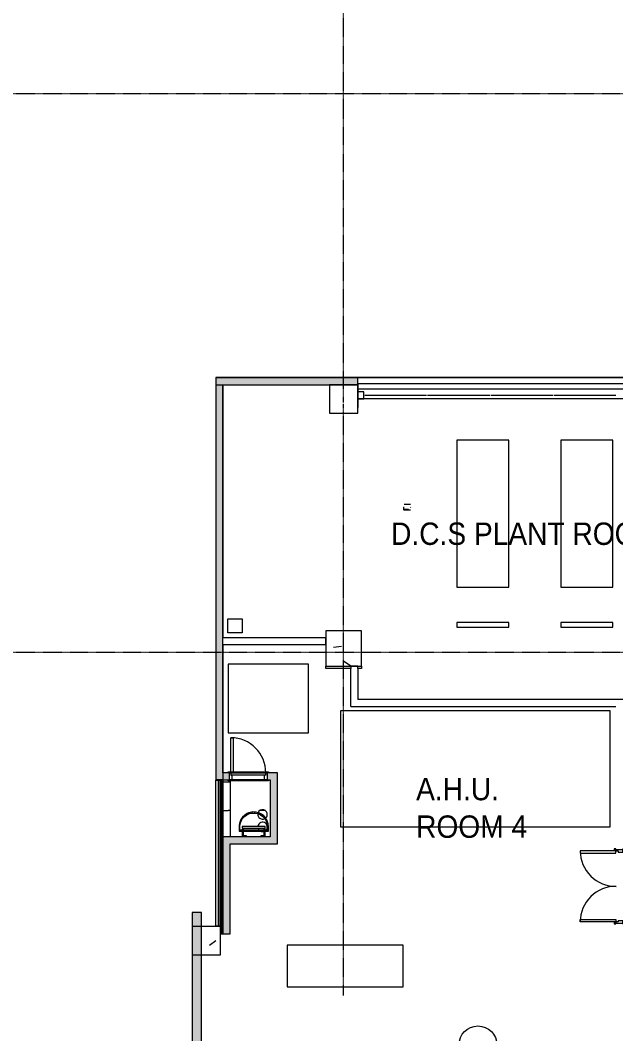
# Model space of a CAD drawing. Header units: millimetres. Extents: x 15878 to 679837, y -72324 to 391440.
# Drawn here: x 268961 to 281545, y 31844 to 53257 of the extents above; entities that cross this region are included whole.
import ezdxf

# ---------------------------------------------------------------- set-up
doc = ezdxf.new("R2010")
doc.units = ezdxf.units.MM
doc.linetypes.add('Grid Line__1_200_', pattern=[10.5, 6, -1.5, 1.5, -1.5])
for name, color, linetype, lineweight in [('A-DETL-THIN', 151, 'Continuous', 5), ('A-DOOR', 31, 'Continuous', 5), ('A-DOOR-FRAM', 31, 'Continuous', 5), ('A-FLOR', 192, 'Continuous', 5), ('A-GLAZ', 151, 'Continuous', 5), ('A-GLAZ-CWMG', 51, 'Continuous', 5), ('A-WALL', 113, 'Continuous', 5), ('A-WALL-PATT', 111, 'Continuous', 18), ('G-ANNO-TEXT', 231, 'Continuous', 5), ('P-SANR-FIXT', 6, 'Continuous', 5), ('Q-CASE', 31, 'Continuous', 5), ('S-COLS', 52, 'Continuous', 5), ('S-GRID', 1, 'Continuous', 5)]:
    doc.layers.add(name, color=color, linetype=linetype, lineweight=lineweight)
doc.styles.add('Swis721 BT', font='swiss.ttf', dxfattribs={"width": 0.9, "height": 473.035439})
pattern_1 = [(50, (235455.2, 0), (3643.68, -318.78), [381, -4191]), (355, (235455.2, 0), (-704.86, 3821.14), [304.8, -3352.8]), (100.451, (235759, -26.6), (2938.85, 3502.33), [323.8, -3561.8]), (46.184, (235455.2, 1016), (5421.58, -840.86), [571.5, -6286.5]), (96.636, (235907, 946), (4748.05, 4948.55), [485.7, -5342.7]), (351.184, (235455, 1016), (4748.1, 4948.5), [457.2, -5029.2]), (21, (235963.2, 762), (3032.29, -2045.3), [381, -4191]), (326, (235963.2, 762), (1236.04, 3683.76), [304.8, -3352.8]), (71.451, (236216, 591.6), (4268.34, 1638.42), [323.8, -3561.8]), (37.5, (235455.2, 0), (61.772, 1691.1), [167.64, -3144.52, 167.64, -3235.96, -3365.5]), (37.5, (235455.2, 0), (61.772, 1691.1), [-6715.76, 167.64, -3197.86]), (7.5, (235455.2, 0), (1336.393, 2003.61), [167.64, -1772.92, 167.64, -3068.32, -1282.7]), (7.5, (235455.2, 0), (1336.393, 2003.61), [-5176.52, 167.64, -1115.06]), (327.5, (234322.4, 0), (2711.818, -114.58), [167.64, -1102.36, 167.64, -3794.76, -5257.8]), (327.5, (234322.4, 0), (2711.818, -114.58), [-5232.4, 167.64, -5090.16]), (317.5, (233814.4, 0), (2962.59, 508.53), [167.64, -1483.36, 167.64, -2463.8, -3733.8]), (317.5, (233814.4, 0), (2962.59, 508.53), [-4282.44, 167.64, -3566.16])]

# ---------------------------------------------------------------- blocks, each defined once
blk = doc.blocks.new('FP_680-G_F')
at = {"layer": 'P-SANR-FIXT', "color": 253}
blk.add_line((-65, 6), (-13, 6), dxfattribs=at)
blk = doc.blocks.new('FP_681-G_F')
at = {"layer": 'P-SANR-FIXT', "color": 253}
blk.add_line((65, 120), (-65, 120), dxfattribs=at)
blk = doc.blocks.new('FP_682-G_F')
at = {"layer": 'P-SANR-FIXT', "color": 253}
for p, q in [((65, 115), (-65, 115)), ((-65, 5), (65, 5))]:
    blk.add_line(p, q, dxfattribs=at)
blk = doc.blocks.new('FP_683-G_F')
at = {"layer": 'P-SANR-FIXT', "color": 253}
for p, q in [((-7, 2), (-7, 0)), ((7, 0), (7, 2))]:
    blk.add_line(p, q, dxfattribs=at)
blk = doc.blocks.new('FP_684-G_F')
at = {"layer": 'P-SANR-FIXT', "color": 253}
for p, q in [((-5, 11), (-5, 10)), ((-5, 6), (-5, 5)), ((5, 10), (5, 11)), ((5, 5), (5, 6))]:
    blk.add_line(p, q, dxfattribs=at)
blk = doc.blocks.new('FP_685-G_F')
at = {"layer": 'P-SANR-FIXT', "color": 253}
for p, q in [((-66, 6), (-5, 6)), ((5, 6), (23, 6))]:
    blk.add_line(p, q, dxfattribs=at)
blk = doc.blocks.new('FP_686-G_F')
at = {"layer": 'P-SANR-FIXT', "color": 253}
for p, q in [((-5, 10), (-66, 10)), ((23, 10), (5, 10))]:
    blk.add_line(p, q, dxfattribs=at)
blk = doc.blocks.new('FP_687-G_F')
at = {"layer": 'P-SANR-FIXT', "color": 253, "flags": 128}
blk.add_lwpolyline([(-78, 14), (-73, 8), (-66, 6)], dxfattribs=at)
blk = doc.blocks.new('FP_688-G_F')
at = {"layer": 'P-SANR-FIXT', "color": 253, "flags": 128}
blk.add_lwpolyline([(-74, 14), (-71, 11), (-66, 10)], dxfattribs=at)
blk = doc.blocks.new('FP_689-G_F')
at = {"layer": 'P-SANR-FIXT', "color": 253}
for p, q in [((-78, 54), (-78, 14)), ((-74, 14), (-74, 54))]:
    blk.add_line(p, q, dxfattribs=at)
blk = doc.blocks.new('FP_690-G_F')
at = {"layer": 'P-SANR-FIXT', "color": 253, "flags": 128}
blk.add_lwpolyline([(-74, 54), (-71, 57), (-66, 58)], dxfattribs=at)
blk = doc.blocks.new('FP_691-G_F')
at = {"layer": 'P-SANR-FIXT', "color": 253, "flags": 128}
blk.add_lwpolyline([(-78, 54), (-73, 61), (-66, 62)], dxfattribs=at)
blk = doc.blocks.new('FP_692-G_F')
at = {"layer": 'P-SANR-FIXT', "color": 253}
blk.add_line((70, 54), (66, 57), dxfattribs=at)
blk = doc.blocks.new('FP_693-G_F')
at = {"layer": 'P-SANR-FIXT', "color": 253}
blk.add_line((74, 54), (69, 61), dxfattribs=at)
blk = doc.blocks.new('DLN_Toilet Paper Roll - DLN_Toilet Paper Roll-V679-G_F')
at = {"layer": 'P-SANR-FIXT', "color": 253}
for name in ['FP_691-G_F', 'FP_689-G_F', 'FP_687-G_F', 'FP_690-G_F', 'FP_688-G_F', 'FP_686-G_F', 'FP_685-G_F', 'FP_681-G_F', 'FP_682-G_F', 'FP_680-G_F', 'FP_683-G_F', 'FP_684-G_F', 'FP_692-G_F', 'FP_693-G_F']:
    blk.add_blockref(name, (114193, 0), dxfattribs=at)
blk = doc.blocks.new('DLN-Double Door__X07_ - _M27y_1500 x 2000 _WH_-16661459-2_F')
at = {"layer": 'A-DOOR', "color": 253}
for p, q in [((-700, -75), (-750, -75)), ((-750, -75), (-750, -825)), ((-700, -825), (-700, -75)), ((700, -75), (750, -75)), ((700, -825), (700, -75)), ((750, -75), (750, -825)), ((-750, -825), (-700, -825)), ((750, -825), (700, -825))]:
    blk.add_line(p, q, dxfattribs=at)
for centre, start, end in [((-750, -75), 270, 0.5), ((750, -75), 179.5, 270)]:
    blk.add_arc(centre, 750, start, end, dxfattribs=at)
at = {"layer": 'A-DOOR-FRAM', "color": 253}
for p, q in [((-760, 105), (-790, 105)), ((-790, 105), (-790, 75)), ((-790, 75), (-760, 75)), ((-725, 75), (-775, 75)), ((-775, 75), (-775, -75)), ((-760, 75), (-760, 105)), ((-725, -25), (-725, 75)), ((725, 75), (725, -25)), ((775, 75), (725, 75)), ((790, 105), (760, 105)), ((760, 105), (760, 75)), ((760, 75), (790, 75)), ((775, -75), (775, 75)), ((790, 75), (790, 105)), ((-760, -75), (-790, -75)), ((-790, -75), (-790, -105)), ((-790, -105), (-760, -105)), ((-775, -75), (-750, -75)), ((-760, -105), (-760, -75)), ((-750, -75), (-750, -25)), ((-750, -25), (-725, -25)), ((725, -25), (750, -25)), ((750, -25), (750, -75)), ((750, -75), (775, -75)), ((790, -75), (760, -75)), ((760, -75), (760, -105)), ((760, -105), (790, -105)), ((790, -105), (790, -75))]:
    blk.add_line(p, q, dxfattribs=at)
blk = doc.blocks.new('DLN_Louvre - 1337_5x2550 _WH_ ML09-18915334-2_F')
at = {"layer": 'A-GLAZ'}
blk.add_line((-650, 0), (650, 0), dxfattribs=at)
blk = doc.blocks.new('Rectangular Mullion - EW3b-16434438-2_F')
at = {"layer": 'A-GLAZ-CWMG'}
for p, q in [((37639, 37199), (37689, 37199)), ((37639, 34115), (37639, 37199)), ((37689, 37199), (37759, 37199)), ((37689, 37199), (37689, 34115)), ((37759, 37199), (37759, 34115)), ((37689, 34115), (37639, 34115)), ((37759, 34115), (37689, 34115))]:
    blk.add_line(p, q, dxfattribs=at)
blk = doc.blocks.new('Rectangular Mullion - EW3b-V885-2_F')
at = {"layer": 'A-GLAZ-CWMG', "lineweight": 15}
for p, q in [((37736, 37199), (37726, 37199)), ((37726, 37199), (37726, 34115)), ((37736, 34115), (37736, 37199)), ((37726, 34115), (37736, 34115))]:
    blk.add_line(p, q, dxfattribs=at)
at = {"layer": 'A-GLAZ-CWMG'}
blk.add_line((37731, 37199), (37731, 34115), dxfattribs=at)
blk = doc.blocks.new('DLN-Access Panel__AP07_ - _AP07a_ 800 x 2000 _WH_-16806438-2_F')
at = {"layer": 'A-DOOR', "color": 253}
for p, q in [((-370, 815), (-320, 815)), ((-370, 75), (-370, 815)), ((-320, 815), (-320, 75)), ((-425, 95), (-385, 95)), ((-425, 75), (-425, 95)), ((-385, 75), (-425, 75)), ((-385, 95), (-385, 75)), ((-385, 95), (385, 95)), ((-364, 75), (-370, 75)), ((-364, 65), (-364, 75)), ((-364, 75), (370, 75)), ((370, 65), (-364, 65)), ((-364, 35), (370, 35)), ((-364, 25), (-364, 35)), ((370, 25), (-364, 25)), ((370, 75), (370, 65)), ((370, 35), (370, 25)), ((385, 95), (425, 95)), ((385, 75), (385, 95)), ((425, 75), (385, 75)), ((425, 95), (425, 75)), ((-425, -75), (-385, -75)), ((-425, -95), (-425, -75)), ((-385, -95), (-425, -95)), ((-385, -75), (-385, -95)), ((385, -95), (-385, -95)), ((385, -75), (425, -75)), ((385, -95), (385, -75)), ((425, -95), (385, -95)), ((425, -75), (425, -95))]:
    blk.add_line(p, q, dxfattribs=at)
blk.add_arc((-370, 75), 740, 0.0077, 90, dxfattribs=at)
at = {"layer": 'A-DOOR-FRAM', "color": 253}
for p, q in [((-400, 75), (-370, 75)), ((-400, -75), (-400, 75)), ((-370, 75), (-370, 25)), ((-364, 75), (-370, 75)), ((-370, 25), (-364, 25)), ((-345, 25), (-345, -75)), ((345, -75), (345, 25)), ((370, 75), (400, 75)), ((370, 35), (370, 65)), ((400, 75), (400, -75)), ((-345, -75), (-400, -75)), ((345, -75), (-345, -75)), ((400, -75), (345, -75))]:
    blk.add_line(p, q, dxfattribs=at)
blk = doc.blocks.new('DLN_Louvre - 1337_5x2550 _WH_ ML09 3-18917324-2_F')
at = {"layer": 'A-GLAZ'}
blk.add_line((-656.25, 0), (656.25, 0), dxfattribs=at)
blk = doc.blocks.new('DLN_Cat Ladder - 750x750x2500 _WDH_-14044057-2_F')
at = {"layer": 'Q-CASE'}
for p, q in [((-189, -699), (-189, -600)), ((-180, -600), (-189, -600)), ((-180, -600), (-180, -699)), ((-105, -600), (-180, -600)), ((-171, -704), (-171, -609)), ((-171, -609), (-105, -609)), ((-105, -609), (-105, -600)), ((195, -600), (195, -609)), ((270, -600), (195, -600)), ((195, -609), (261, -609)), ((261, -609), (261, -709)), ((270, -699), (270, -600)), ((279, -600), (270, -600)), ((279, -600), (279, -699)), ((-265, -707), (-265, -802)), ((-180, -707), (-265, -707)), ((-265, -707), (-265, -802)), ((-180, -707), (-265, -707)), ((-265, -707), (-265, -802)), ((-180, -707), (-265, -707)), ((-265, -707), (-265, -802)), ((-180, -707), (-265, -707)), ((-265, -707), (-265, -802)), ((-180, -707), (-265, -707)), ((-265, -707), (-265, -802)), ((-180, -707), (-265, -707)), ((-265, -707), (-265, -802)), ((-180, -707), (-265, -707)), ((-265, -707), (-265, -802)), ((-180, -707), (-265, -707)), ((-265, -707), (-265, -802)), ((-180, -707), (-265, -707)), ((-265, -707), (-265, -802)), ((-180, -707), (-265, -707)), ((-265, -802), (-260, -855)), ((-265, -802), (-260, -855)), ((-265, -802), (-260, -855)), ((-265, -802), (-260, -855)), ((-265, -802), (-260, -855)), ((-265, -802), (-260, -855)), ((-265, -802), (-260, -855)), ((-265, -802), (-260, -855)), ((-265, -802), (-260, -855)), ((-245, -802), (-245, -727)), ((-245, -727), (-180, -727)), ((-245, -802), (-245, -727)), ((-245, -727), (-180, -727)), ((-245, -802), (-245, -727)), ((-245, -727), (-180, -727)), ((-245, -802), (-245, -727)), ((-245, -727), (-180, -727)), ((-245, -802), (-245, -727)), ((-245, -727), (-180, -727)), ((-245, -802), (-245, -727)), ((-245, -727), (-180, -727)), ((-245, -802), (-245, -727)), ((-245, -727), (-180, -727)), ((-245, -802), (-245, -727)), ((-245, -727), (-180, -727)), ((-245, -802), (-245, -727)), ((-245, -727), (-180, -727)), ((-245, -802), (-245, -727)), ((-245, -727), (-180, -727)), ((-241, -844), (-245, -802)), ((-241, -844), (-245, -802)), ((-241, -844), (-245, -802)), ((-241, -844), (-245, -802)), ((-241, -844), (-245, -802)), ((-241, -844), (-245, -802)), ((-241, -844), (-245, -802)), ((-241, -844), (-245, -802)), ((-241, -844), (-245, -802)), ((287, -767), (-197, -767)), ((-197, -767), (-197, -802)), ((-197, -802), (287, -802)), ((-194, -727), (-194, -767)), ((-189, -699), (-189, -710)), ((-189, -749), (-189, -699)), ((-189, -727), (-189, -767)), ((-189, -749), (-180, -749)), ((-180, -699), (-180, -749)), ((-180, -710), (-180, -708)), ((-180, -707), (-180, -727)), ((270, -708), (-180, -708)), ((-180, -727), (-180, -724)), ((-180, -727), (270, -727)), ((-180, -727), (-180, -749)), ((-180, -749), (-171, -749)), ((-171, -749), (-171, -727)), ((261, -725), (261, -749)), ((261, -749), (270, -749)), ((270, -709), (270, -699)), ((270, -749), (270, -699)), ((270, -708), (270, -727)), ((270, -749), (270, -725)), ((270, -749), (279, -749)), ((279, -699), (279, -749)), ((279, -710), (279, -699)), ((355, -707), (279, -707)), ((279, -710), (279, -707)), ((279, -707), (279, -710)), ((355, -707), (279, -707)), ((279, -710), (279, -707)), ((279, -707), (279, -710)), ((355, -707), (279, -707)), ((279, -710), (279, -707)), ((279, -707), (279, -710)), ((355, -707), (279, -707)), ((279, -710), (279, -707)), ((279, -707), (279, -710)), ((355, -707), (279, -707)), ((279, -710), (279, -707)), ((279, -707), (279, -710)), ((355, -707), (279, -707)), ((279, -710), (279, -707)), ((279, -707), (279, -710)), ((355, -707), (279, -707)), ((279, -710), (279, -707)), ((279, -707), (279, -710)), ((355, -707), (279, -707)), ((279, -710), (279, -707)), ((279, -707), (279, -710)), ((355, -707), (279, -707)), ((279, -710), (279, -707)), ((279, -707), (279, -710)), ((355, -707), (279, -707)), ((279, -727), (279, -707)), ((279, -707), (279, -710)), ((279, -767), (279, -722)), ((279, -727), (279, -722)), ((279, -722), (279, -727)), ((279, -727), (279, -722)), ((279, -722), (279, -727)), ((279, -727), (279, -722)), ((279, -722), (279, -727)), ((279, -727), (279, -722)), ((279, -722), (279, -727)), ((279, -727), (279, -722)), ((279, -722), (279, -727)), ((279, -727), (279, -722)), ((279, -722), (279, -727)), ((279, -727), (279, -722)), ((279, -722), (279, -727)), ((279, -727), (279, -722)), ((279, -722), (279, -727)), ((279, -727), (279, -722)), ((279, -722), (279, -727)), ((279, -722), (279, -727)), ((279, -727), (335, -727)), ((279, -727), (335, -727)), ((279, -727), (335, -727)), ((279, -727), (335, -727)), ((279, -727), (335, -727)), ((279, -727), (335, -727)), ((279, -727), (335, -727)), ((279, -727), (335, -727)), ((279, -727), (335, -727)), ((279, -727), (335, -727)), ((284, -767), (284, -722)), ((287, -802), (287, -767)), ((335, -802), (328, -862)), ((335, -802), (328, -862)), ((335, -802), (328, -862)), ((335, -802), (328, -862)), ((335, -802), (328, -862)), ((335, -802), (328, -862)), ((335, -802), (328, -862)), ((335, -802), (328, -862)), ((335, -802), (328, -862)), ((335, -727), (335, -802)), ((335, -727), (335, -802)), ((335, -727), (335, -802)), ((335, -727), (335, -802)), ((335, -727), (335, -802)), ((335, -727), (335, -802)), ((335, -727), (335, -802)), ((335, -727), (335, -802)), ((335, -727), (335, -802)), ((335, -727), (335, -802)), ((355, -802), (355, -707)), ((355, -802), (355, -707)), ((355, -802), (355, -707)), ((355, -802), (355, -707)), ((355, -802), (355, -707)), ((355, -802), (355, -707)), ((355, -802), (355, -707)), ((355, -802), (355, -707)), ((355, -802), (355, -707)), ((355, -802), (355, -707)), ((-259, -864), (-253, -883)), ((-259, -864), (-253, -883)), ((-259, -864), (-253, -883)), ((-259, -864), (-253, -883)), ((-259, -864), (-253, -883)), ((-259, -864), (-253, -883)), ((-259, -864), (-253, -883)), ((-259, -864), (-253, -883)), ((-259, -864), (-253, -883)), ((-240, -924), (-229, -944)), ((-240, -924), (-229, -944)), ((-240, -924), (-229, -944)), ((-240, -924), (-229, -944)), ((-240, -924), (-229, -944)), ((-240, -924), (-229, -944)), ((-240, -924), (-229, -944)), ((-240, -924), (-229, -944)), ((-240, -924), (-229, -944)), ((-229, -892), (-239, -862)), ((-229, -892), (-239, -862)), ((-229, -892), (-239, -862)), ((-229, -892), (-239, -862)), ((-229, -892), (-239, -862)), ((-229, -892), (-239, -862)), ((-229, -892), (-239, -862)), ((-229, -892), (-239, -862)), ((-229, -892), (-239, -862)), ((-205, -947), (-220, -919)), ((-205, -947), (-220, -919)), ((-205, -947), (-220, -919)), ((-205, -947), (-220, -919)), ((-205, -947), (-220, -919)), ((-205, -947), (-220, -919)), ((-205, -947), (-220, -919)), ((-205, -947), (-220, -919)), ((-205, -947), (-220, -919)), ((-210, -979), (-181, -1013)), ((-210, -979), (-181, -1013)), ((-210, -979), (-181, -1013)), ((-210, -979), (-181, -1013)), ((-210, -979), (-181, -1013)), ((-210, -979), (-181, -1013)), ((-210, -979), (-181, -1013)), ((-210, -979), (-181, -1013)), ((-210, -979), (-181, -1013)), ((-169, -996), (-190, -972)), ((-169, -996), (-190, -972)), ((-169, -996), (-190, -972)), ((-169, -996), (-190, -972)), ((-169, -996), (-190, -972)), ((-169, -996), (-190, -972)), ((-169, -996), (-190, -972)), ((-169, -996), (-190, -972)), ((-169, -996), (-190, -972)), ((-169, -1027), (-136, -1052)), ((-169, -1027), (-136, -1052)), ((-169, -1027), (-136, -1052)), ((-169, -1027), (-136, -1052)), ((-169, -1027), (-136, -1052)), ((-169, -1027), (-136, -1052)), ((-169, -1027), (-136, -1052)), ((-169, -1027), (-136, -1052)), ((-169, -1027), (-136, -1052)), ((-129, -1032), (-150, -1017)), ((-129, -1032), (-150, -1017)), ((-129, -1032), (-150, -1017)), ((-129, -1032), (-150, -1017)), ((-129, -1032), (-150, -1017)), ((-129, -1032), (-150, -1017)), ((-129, -1032), (-150, -1017)), ((-129, -1032), (-150, -1017)), ((-129, -1032), (-150, -1017)), ((-119, -1065), (-98, -1075)), ((-119, -1065), (-98, -1075)), ((-119, -1065), (-98, -1075)), ((-119, -1065), (-98, -1075)), ((-119, -1065), (-98, -1075)), ((-119, -1065), (-98, -1075)), ((-119, -1065), (-98, -1075)), ((-119, -1065), (-98, -1075)), ((-119, -1065), (-98, -1075)), ((-72, -1066), (-101, -1053)), ((-72, -1066), (-101, -1053)), ((-72, -1066), (-101, -1053)), ((-72, -1066), (-101, -1053)), ((-72, -1066), (-101, -1053)), ((-72, -1066), (-101, -1053)), ((-72, -1066), (-101, -1053)), ((-72, -1066), (-101, -1053)), ((-72, -1066), (-101, -1053)), ((161, -1066), (134, -1078)), ((161, -1066), (134, -1078)), ((161, -1066), (134, -1078)), ((161, -1066), (134, -1078)), ((161, -1066), (134, -1078)), ((161, -1066), (134, -1078)), ((161, -1066), (134, -1078)), ((161, -1066), (134, -1078)), ((161, -1066), (134, -1078)), ((238, -1018), (189, -1053)), ((238, -1018), (189, -1053)), ((238, -1018), (189, -1053)), ((238, -1018), (189, -1053)), ((238, -1018), (189, -1053)), ((238, -1018), (189, -1053)), ((238, -1018), (189, -1053)), ((238, -1018), (189, -1053)), ((238, -1018), (189, -1053)), ((-14, -1084), (-45, -1078)), ((-14, -1084), (-45, -1078)), ((-14, -1084), (-45, -1078)), ((-14, -1084), (-45, -1078)), ((-14, -1084), (-45, -1078)), ((-14, -1084), (-45, -1078)), ((-14, -1084), (-45, -1078)), ((-14, -1084), (-45, -1078)), ((-14, -1084), (-45, -1078)), ((46, -1090), (14, -1090)), ((46, -1090), (14, -1090)), ((46, -1090), (14, -1090)), ((46, -1090), (14, -1090)), ((46, -1090), (14, -1090)), ((46, -1090), (14, -1090)), ((46, -1090), (14, -1090)), ((46, -1090), (14, -1090)), ((46, -1090), (14, -1090)), ((107, -1084), (76, -1090)), ((107, -1084), (76, -1090)), ((107, -1084), (76, -1090)), ((107, -1084), (76, -1090)), ((107, -1084), (76, -1090)), ((107, -1084), (76, -1090)), ((107, -1084), (76, -1090)), ((107, -1084), (76, -1090)), ((107, -1084), (76, -1090))]:
    blk.add_line(p, q, dxfattribs=at)
at = {"layer": 'Q-CASE', "flags": 128}
for points in [[(-265, -802), (-259, -864), (-240, -924), (-210, -979), (-169, -1027), (-119, -1065), (-63, -1093), (-2, -1108), (61, -1112), (123, -1102), (182, -1080), (235, -1047), (280, -1003), (316, -952), (341, -894), (353, -832), (355, -802)], [(335, -802), (328, -862), (310, -920), (279, -973), (238, -1018), (189, -1053), (134, -1078), (74, -1090), (14, -1090), (-46, -1078), (-101, -1053), (-150, -1017), (-191, -971), (-221, -919), (-239, -861), (-245, -802)], [(351, -845), (353, -832), (355, -802)], [(351, -845), (353, -832), (355, -802)], [(351, -845), (353, -832), (355, -802)], [(351, -845), (353, -832), (355, -802)], [(351, -845), (353, -832), (355, -802)], [(351, -845), (353, -832), (355, -802)], [(351, -845), (353, -832), (355, -802)], [(351, -845), (353, -832), (355, -802)], [(351, -845), (353, -832), (355, -802)], [(170, -1084), (182, -1080), (206, -1065)], [(170, -1084), (182, -1080), (206, -1065)], [(170, -1084), (182, -1080), (206, -1065)], [(170, -1084), (182, -1080), (206, -1065)], [(170, -1084), (182, -1080), (206, -1065)], [(170, -1084), (182, -1080), (206, -1065)], [(170, -1084), (182, -1080), (206, -1065)], [(170, -1084), (182, -1080), (206, -1065)], [(170, -1084), (182, -1080), (206, -1065)], [(226, -1052), (235, -1047), (245, -1037)], [(226, -1052), (235, -1047), (245, -1037)], [(226, -1052), (235, -1047), (245, -1037)], [(226, -1052), (235, -1047), (245, -1037)], [(226, -1052), (235, -1047), (245, -1037)], [(226, -1052), (235, -1047), (245, -1037)], [(226, -1052), (235, -1047), (245, -1037)], [(226, -1052), (235, -1047), (245, -1037)], [(226, -1052), (235, -1047), (245, -1037)], [(269, -1014), (280, -1003), (295, -982)], [(269, -1014), (280, -1003), (295, -982)], [(269, -1014), (280, -1003), (295, -982)], [(269, -1014), (280, -1003), (295, -982)], [(269, -1014), (280, -1003), (295, -982)], [(269, -1014), (280, -1003), (295, -982)], [(269, -1014), (280, -1003), (295, -982)], [(269, -1014), (280, -1003), (295, -982)], [(269, -1014), (280, -1003), (295, -982)], [(309, -962), (316, -952), (322, -938)], [(309, -962), (316, -952), (322, -938)], [(309, -962), (316, -952), (322, -938)], [(309, -962), (316, -952), (322, -938)], [(309, -962), (316, -952), (322, -938)], [(309, -962), (316, -952), (322, -938)], [(309, -962), (316, -952), (322, -938)], [(309, -962), (316, -952), (322, -938)], [(309, -962), (316, -952), (322, -938)], [(335, -907), (341, -894), (344, -879)], [(335, -907), (341, -894), (344, -879)], [(335, -907), (341, -894), (344, -879)], [(335, -907), (341, -894), (344, -879)], [(335, -907), (341, -894), (344, -879)], [(335, -907), (341, -894), (344, -879)], [(335, -907), (341, -894), (344, -879)], [(335, -907), (341, -894), (344, -879)], [(335, -907), (341, -894), (344, -879)], [(-69, -1089), (-63, -1093), (-27, -1102)], [(-69, -1089), (-63, -1093), (-27, -1102)], [(-69, -1089), (-63, -1093), (-27, -1102)], [(-69, -1089), (-63, -1093), (-27, -1102)], [(-69, -1089), (-63, -1093), (-27, -1102)], [(-69, -1089), (-63, -1093), (-27, -1102)], [(-69, -1089), (-63, -1093), (-27, -1102)], [(-69, -1089), (-63, -1093), (-27, -1102)], [(-69, -1089), (-63, -1093), (-27, -1102)], [(-8, -1107), (-2, -1108), (33, -1110)], [(-8, -1107), (-2, -1108), (33, -1110)], [(-8, -1107), (-2, -1108), (33, -1110)], [(-8, -1107), (-2, -1108), (33, -1110)], [(-8, -1107), (-2, -1108), (33, -1110)], [(-8, -1107), (-2, -1108), (33, -1110)], [(-8, -1107), (-2, -1108), (33, -1110)], [(-8, -1107), (-2, -1108), (33, -1110)], [(-8, -1107), (-2, -1108), (33, -1110)], [(53, -1111), (61, -1112), (76, -1109)], [(53, -1111), (61, -1112), (76, -1109)], [(53, -1111), (61, -1112), (76, -1109)], [(53, -1111), (61, -1112), (76, -1109)], [(53, -1111), (61, -1112), (76, -1109)], [(53, -1111), (61, -1112), (76, -1109)], [(53, -1111), (61, -1112), (76, -1109)], [(53, -1111), (61, -1112), (76, -1109)], [(53, -1111), (61, -1112), (76, -1109)], [(112, -1104), (123, -1102), (152, -1091)], [(112, -1104), (123, -1102), (152, -1091)], [(112, -1104), (123, -1102), (152, -1091)], [(112, -1104), (123, -1102), (152, -1091)], [(112, -1104), (123, -1102), (152, -1091)], [(112, -1104), (123, -1102), (152, -1091)], [(112, -1104), (123, -1102), (152, -1091)], [(112, -1104), (123, -1102), (152, -1091)], [(112, -1104), (123, -1102), (152, -1091)]]:
    blk.add_lwpolyline(points, dxfattribs=at)
at = {"layer": 'Q-CASE'}
for points, knots in [([(-264, -708), (-264, -708), (-265, -708), (-265, -707), (-265, -707), (-265, -707)], [0.8333333, 0.8333333, 0.8333333, 0.8333333, 0.875, 0.9166667, 1, 1, 1, 1]), ([(-265, -707), (-265, -707), (-265, -707), (-265, -708), (-264, -708), (-264, -708)], [0, 0, 0, 0, 0.0833333, 0.125, 0.1666667, 0.1666667, 0.1666667, 0.1666667]), ([(-264, -708), (-264, -708), (-265, -708), (-265, -707), (-265, -707), (-265, -707)], [0.8333333, 0.8333333, 0.8333333, 0.8333333, 0.875, 0.9166667, 1, 1, 1, 1]), ([(-265, -707), (-265, -707), (-265, -707), (-265, -708), (-264, -708), (-264, -708)], [0, 0, 0, 0, 0.0833333, 0.125, 0.1666667, 0.1666667, 0.1666667, 0.1666667]), ([(-264, -708), (-264, -708), (-265, -708), (-265, -707), (-265, -707), (-265, -707)], [0.8333333, 0.8333333, 0.8333333, 0.8333333, 0.875, 0.9166667, 1, 1, 1, 1]), ([(-265, -707), (-265, -707), (-265, -707), (-265, -708), (-264, -708), (-264, -708)], [0, 0, 0, 0, 0.0833333, 0.125, 0.1666667, 0.1666667, 0.1666667, 0.1666667]), ([(-264, -708), (-264, -708), (-265, -708), (-265, -707), (-265, -707), (-265, -707)], [0.8333333, 0.8333333, 0.8333333, 0.8333333, 0.875, 0.9166667, 1, 1, 1, 1]), ([(-265, -707), (-265, -707), (-265, -707), (-265, -708), (-264, -708), (-264, -708)], [0, 0, 0, 0, 0.0833333, 0.125, 0.1666667, 0.1666667, 0.1666667, 0.1666667]), ([(-264, -708), (-264, -708), (-265, -708), (-265, -707), (-265, -707), (-265, -707)], [0.8333333, 0.8333333, 0.8333333, 0.8333333, 0.875, 0.9166667, 1, 1, 1, 1]), ([(-265, -707), (-265, -707), (-265, -707), (-265, -708), (-264, -708), (-264, -708)], [0, 0, 0, 0, 0.0833333, 0.125, 0.1666667, 0.1666667, 0.1666667, 0.1666667]), ([(-264, -708), (-264, -708), (-265, -708), (-265, -707), (-265, -707), (-265, -707)], [0.8333333, 0.8333333, 0.8333333, 0.8333333, 0.875, 0.9166667, 1, 1, 1, 1]), ([(-265, -707), (-265, -707), (-265, -707), (-265, -708), (-264, -708), (-264, -708)], [0, 0, 0, 0, 0.0833333, 0.125, 0.1666667, 0.1666667, 0.1666667, 0.1666667]), ([(-264, -708), (-264, -708), (-265, -708), (-265, -707), (-265, -707), (-265, -707)], [0.8333333, 0.8333333, 0.8333333, 0.8333333, 0.875, 0.9166667, 1, 1, 1, 1]), ([(-265, -707), (-265, -707), (-265, -707), (-265, -708), (-264, -708), (-264, -708)], [0, 0, 0, 0, 0.0833333, 0.125, 0.1666667, 0.1666667, 0.1666667, 0.1666667]), ([(-264, -708), (-264, -708), (-265, -708), (-265, -707), (-265, -707), (-265, -707)], [0.8333333, 0.8333333, 0.8333333, 0.8333333, 0.875, 0.9166667, 1, 1, 1, 1]), ([(-265, -707), (-265, -707), (-265, -707), (-265, -708), (-264, -708), (-264, -708)], [0, 0, 0, 0, 0.0833333, 0.125, 0.1666667, 0.1666667, 0.1666667, 0.1666667]), ([(-264, -708), (-264, -708), (-265, -708), (-265, -707), (-265, -707), (-265, -707)], [0.8333333, 0.8333333, 0.8333333, 0.8333333, 0.875, 0.9166667, 1, 1, 1, 1]), ([(-265, -707), (-265, -707), (-265, -707), (-265, -708), (-264, -708), (-264, -708)], [0, 0, 0, 0, 0.0833333, 0.125, 0.1666667, 0.1666667, 0.1666667, 0.1666667]), ([(-245, -727), (-245, -727), (-245, -727), (-246, -726), (-247, -726), (-247, -725), (-248, -725), (-248, -724), (-249, -723), (-250, -722), (-251, -721), (-251, -721), (-252, -720), (-253, -720), (-253, -719), (-254, -718), (-255, -718), (-255, -717), (-256, -716), (-257, -716), (-257, -715), (-258, -714), (-259, -714), (-259, -713), (-260, -713), (-260, -712), (-261, -711), (-262, -711), (-262, -710), (-263, -709), (-263, -709), (-264, -708), (-265, -708), (-265, -707), (-265, -707), (-265, -707)], [0, 0, 0, 0, 0.083333, 0.125, 0.166667, 0.208333, 0.229167, 0.25, 0.291667, 0.333333, 0.354167, 0.375, 0.395833, 0.416667, 0.4375, 0.458333, 0.479167, 0.5, 0.520833, 0.541667, 0.5625, 0.583333, 0.604167, 0.625, 0.645833, 0.666667, 0.6875, 0.708333, 0.75, 0.770833, 0.791667, 0.833333, 0.875, 0.916667, 1, 1, 1, 1]), ([(-265, -707), (-265, -707), (-265, -707), (-265, -708), (-264, -708), (-264, -708)], [0, 0, 0, 0, 0.0833333, 0.125, 0.1666667, 0.1666667, 0.1666667, 0.1666667]), ([(-245, -727), (-245, -727), (-245, -727), (-246, -726), (-247, -726), (-247, -725), (-248, -725), (-248, -724), (-248, -724)], [0, 0, 0, 0, 0.0833333, 0.125, 0.1666667, 0.2083333, 0.2291667, 0.25, 0.25, 0.25, 0.25]), ([(-248, -724), (-248, -724), (-248, -725), (-247, -725), (-247, -726), (-246, -726), (-245, -727), (-245, -727), (-245, -727)], [0.75, 0.75, 0.75, 0.75, 0.7708333, 0.7916667, 0.8333333, 0.875, 0.9166667, 1, 1, 1, 1]), ([(-245, -727), (-245, -727), (-245, -727), (-246, -726), (-247, -726), (-247, -725), (-248, -725), (-248, -724), (-248, -724)], [0, 0, 0, 0, 0.0833333, 0.125, 0.1666667, 0.2083333, 0.2291667, 0.25, 0.25, 0.25, 0.25]), ([(-248, -724), (-248, -724), (-248, -725), (-247, -725), (-247, -726), (-246, -726), (-245, -727), (-245, -727), (-245, -727)], [0.75, 0.75, 0.75, 0.75, 0.7708333, 0.7916667, 0.8333333, 0.875, 0.9166667, 1, 1, 1, 1]), ([(-245, -727), (-245, -727), (-245, -727), (-246, -726), (-247, -726), (-247, -725), (-248, -725), (-248, -724), (-248, -724)], [0, 0, 0, 0, 0.0833333, 0.125, 0.1666667, 0.2083333, 0.2291667, 0.25, 0.25, 0.25, 0.25]), ([(-248, -724), (-248, -724), (-248, -725), (-247, -725), (-247, -726), (-246, -726), (-245, -727), (-245, -727), (-245, -727)], [0.75, 0.75, 0.75, 0.75, 0.7708333, 0.7916667, 0.8333333, 0.875, 0.9166667, 1, 1, 1, 1]), ([(-245, -727), (-245, -727), (-245, -727), (-246, -726), (-247, -726), (-247, -725), (-248, -725), (-248, -724), (-248, -724)], [0, 0, 0, 0, 0.0833333, 0.125, 0.1666667, 0.2083333, 0.2291667, 0.25, 0.25, 0.25, 0.25]), ([(-248, -724), (-248, -724), (-248, -725), (-247, -725), (-247, -726), (-246, -726), (-245, -727), (-245, -727), (-245, -727)], [0.75, 0.75, 0.75, 0.75, 0.7708333, 0.7916667, 0.8333333, 0.875, 0.9166667, 1, 1, 1, 1]), ([(-245, -727), (-245, -727), (-245, -727), (-246, -726), (-247, -726), (-247, -725), (-248, -725), (-248, -724), (-248, -724)], [0, 0, 0, 0, 0.0833333, 0.125, 0.1666667, 0.2083333, 0.2291667, 0.25, 0.25, 0.25, 0.25]), ([(-248, -724), (-248, -724), (-248, -725), (-247, -725), (-247, -726), (-246, -726), (-245, -727), (-245, -727), (-245, -727)], [0.75, 0.75, 0.75, 0.75, 0.7708333, 0.7916667, 0.8333333, 0.875, 0.9166667, 1, 1, 1, 1]), ([(-245, -727), (-245, -727), (-245, -727), (-246, -726), (-247, -726), (-247, -725), (-248, -725), (-248, -724), (-248, -724)], [0, 0, 0, 0, 0.0833333, 0.125, 0.1666667, 0.2083333, 0.2291667, 0.25, 0.25, 0.25, 0.25]), ([(-248, -724), (-248, -724), (-248, -725), (-247, -725), (-247, -726), (-246, -726), (-245, -727), (-245, -727), (-245, -727)], [0.75, 0.75, 0.75, 0.75, 0.7708333, 0.7916667, 0.8333333, 0.875, 0.9166667, 1, 1, 1, 1]), ([(-245, -727), (-245, -727), (-245, -727), (-246, -726), (-247, -726), (-247, -725), (-248, -725), (-248, -724), (-248, -724)], [0, 0, 0, 0, 0.0833333, 0.125, 0.1666667, 0.2083333, 0.2291667, 0.25, 0.25, 0.25, 0.25]), ([(-248, -724), (-248, -724), (-248, -725), (-247, -725), (-247, -726), (-246, -726), (-245, -727), (-245, -727), (-245, -727)], [0.75, 0.75, 0.75, 0.75, 0.7708333, 0.7916667, 0.8333333, 0.875, 0.9166667, 1, 1, 1, 1]), ([(-245, -727), (-245, -727), (-245, -727), (-246, -726), (-247, -726), (-247, -725), (-248, -725), (-248, -724), (-248, -724)], [0, 0, 0, 0, 0.0833333, 0.125, 0.1666667, 0.2083333, 0.2291667, 0.25, 0.25, 0.25, 0.25]), ([(-248, -724), (-248, -724), (-248, -725), (-247, -725), (-247, -726), (-246, -726), (-245, -727), (-245, -727), (-245, -727)], [0.75, 0.75, 0.75, 0.75, 0.7708333, 0.7916667, 0.8333333, 0.875, 0.9166667, 1, 1, 1, 1]), ([(-245, -727), (-245, -727), (-245, -727), (-246, -726), (-247, -726), (-247, -725), (-248, -725), (-248, -724), (-248, -724)], [0, 0, 0, 0, 0.0833333, 0.125, 0.1666667, 0.2083333, 0.2291667, 0.25, 0.25, 0.25, 0.25]), ([(-248, -724), (-248, -724), (-248, -725), (-247, -725), (-247, -726), (-246, -726), (-245, -727), (-245, -727), (-245, -727)], [0.75, 0.75, 0.75, 0.75, 0.7708333, 0.7916667, 0.8333333, 0.875, 0.9166667, 1, 1, 1, 1]), ([(-248, -724), (-248, -724), (-248, -725), (-247, -725), (-247, -726), (-246, -726), (-245, -727), (-245, -727), (-245, -727)], [0.75, 0.75, 0.75, 0.75, 0.7708333, 0.7916667, 0.8333333, 0.875, 0.9166667, 1, 1, 1, 1]), ([(335, -727), (335, -727), (335, -727), (335, -726), (336, -726), (337, -725), (337, -725), (338, -724), (339, -723), (340, -722), (340, -721), (341, -721), (341, -720), (342, -720), (343, -719), (343, -718), (344, -718), (345, -717), (345, -716), (346, -716), (347, -715), (347, -714), (348, -714), (349, -713), (349, -713), (350, -712), (350, -711), (351, -711), (352, -710), (352, -709), (353, -709), (353, -708), (354, -708), (355, -707), (355, -707), (355, -707)], [0, 0, 0, 0, 0.083333, 0.125, 0.166667, 0.208333, 0.229167, 0.25, 0.291667, 0.333333, 0.354167, 0.375, 0.395833, 0.416667, 0.4375, 0.458333, 0.479167, 0.5, 0.520833, 0.541667, 0.5625, 0.583333, 0.604167, 0.625, 0.645833, 0.666667, 0.6875, 0.708333, 0.75, 0.770833, 0.791667, 0.833333, 0.875, 0.916667, 1, 1, 1, 1]), ([(335, -727), (335, -727), (335, -727), (335, -726), (336, -726), (337, -725), (337, -725), (337, -724), (338, -724)], [0, 0, 0, 0, 0.0833333, 0.125, 0.1666667, 0.2083333, 0.2291667, 0.25, 0.25, 0.25, 0.25]), ([(338, -724), (337, -724), (337, -725), (337, -725), (336, -726), (335, -726), (335, -727), (335, -727), (335, -727)], [0.75, 0.75, 0.75, 0.75, 0.7708333, 0.7916667, 0.8333333, 0.875, 0.9166667, 1, 1, 1, 1]), ([(335, -727), (335, -727), (335, -727), (335, -726), (336, -726), (337, -725), (337, -725), (337, -724), (338, -724)], [0, 0, 0, 0, 0.0833333, 0.125, 0.1666667, 0.2083333, 0.2291667, 0.25, 0.25, 0.25, 0.25]), ([(338, -724), (337, -724), (337, -725), (337, -725), (336, -726), (335, -726), (335, -727), (335, -727), (335, -727)], [0.75, 0.75, 0.75, 0.75, 0.7708333, 0.7916667, 0.8333333, 0.875, 0.9166667, 1, 1, 1, 1]), ([(335, -727), (335, -727), (335, -727), (335, -726), (336, -726), (337, -725), (337, -725), (337, -724), (338, -724)], [0, 0, 0, 0, 0.0833333, 0.125, 0.1666667, 0.2083333, 0.2291667, 0.25, 0.25, 0.25, 0.25]), ([(338, -724), (337, -724), (337, -725), (337, -725), (336, -726), (335, -726), (335, -727), (335, -727), (335, -727)], [0.75, 0.75, 0.75, 0.75, 0.7708333, 0.7916667, 0.8333333, 0.875, 0.9166667, 1, 1, 1, 1]), ([(335, -727), (335, -727), (335, -727), (335, -726), (336, -726), (337, -725), (337, -725), (337, -724), (338, -724)], [0, 0, 0, 0, 0.0833333, 0.125, 0.1666667, 0.2083333, 0.2291667, 0.25, 0.25, 0.25, 0.25]), ([(338, -724), (337, -724), (337, -725), (337, -725), (336, -726), (335, -726), (335, -727), (335, -727), (335, -727)], [0.75, 0.75, 0.75, 0.75, 0.7708333, 0.7916667, 0.8333333, 0.875, 0.9166667, 1, 1, 1, 1]), ([(335, -727), (335, -727), (335, -727), (335, -726), (336, -726), (337, -725), (337, -725), (337, -724), (338, -724)], [0, 0, 0, 0, 0.0833333, 0.125, 0.1666667, 0.2083333, 0.2291667, 0.25, 0.25, 0.25, 0.25]), ([(338, -724), (337, -724), (337, -725), (337, -725), (336, -726), (335, -726), (335, -727), (335, -727), (335, -727)], [0.75, 0.75, 0.75, 0.75, 0.7708333, 0.7916667, 0.8333333, 0.875, 0.9166667, 1, 1, 1, 1]), ([(335, -727), (335, -727), (335, -727), (335, -726), (336, -726), (337, -725), (337, -725), (337, -724), (338, -724)], [0, 0, 0, 0, 0.0833333, 0.125, 0.1666667, 0.2083333, 0.2291667, 0.25, 0.25, 0.25, 0.25]), ([(338, -724), (337, -724), (337, -725), (337, -725), (336, -726), (335, -726), (335, -727), (335, -727), (335, -727)], [0.75, 0.75, 0.75, 0.75, 0.7708333, 0.7916667, 0.8333333, 0.875, 0.9166667, 1, 1, 1, 1]), ([(335, -727), (335, -727), (335, -727), (335, -726), (336, -726), (337, -725), (337, -725), (337, -724), (338, -724)], [0, 0, 0, 0, 0.0833333, 0.125, 0.1666667, 0.2083333, 0.2291667, 0.25, 0.25, 0.25, 0.25]), ([(338, -724), (337, -724), (337, -725), (337, -725), (336, -726), (335, -726), (335, -727), (335, -727), (335, -727)], [0.75, 0.75, 0.75, 0.75, 0.7708333, 0.7916667, 0.8333333, 0.875, 0.9166667, 1, 1, 1, 1]), ([(335, -727), (335, -727), (335, -727), (335, -726), (336, -726), (337, -725), (337, -725), (337, -724), (338, -724)], [0, 0, 0, 0, 0.0833333, 0.125, 0.1666667, 0.2083333, 0.2291667, 0.25, 0.25, 0.25, 0.25]), ([(338, -724), (337, -724), (337, -725), (337, -725), (336, -726), (335, -726), (335, -727), (335, -727), (335, -727)], [0.75, 0.75, 0.75, 0.75, 0.7708333, 0.7916667, 0.8333333, 0.875, 0.9166667, 1, 1, 1, 1]), ([(335, -727), (335, -727), (335, -727), (335, -726), (336, -726), (337, -725), (337, -725), (337, -724), (338, -724)], [0, 0, 0, 0, 0.0833333, 0.125, 0.1666667, 0.2083333, 0.2291667, 0.25, 0.25, 0.25, 0.25]), ([(338, -724), (337, -724), (337, -725), (337, -725), (336, -726), (335, -726), (335, -727), (335, -727), (335, -727)], [0.75, 0.75, 0.75, 0.75, 0.7708333, 0.7916667, 0.8333333, 0.875, 0.9166667, 1, 1, 1, 1]), ([(338, -724), (337, -724), (337, -725), (337, -725), (336, -726), (335, -726), (335, -727), (335, -727), (335, -727)], [0.75, 0.75, 0.75, 0.75, 0.7708333, 0.7916667, 0.8333333, 0.875, 0.9166667, 1, 1, 1, 1]), ([(353, -708), (354, -708), (354, -708), (355, -707), (355, -707), (355, -707)], [0.8333333, 0.8333333, 0.8333333, 0.8333333, 0.875, 0.9166667, 1, 1, 1, 1]), ([(355, -707), (355, -707), (355, -707), (354, -708), (354, -708), (353, -708)], [0, 0, 0, 0, 0.0833333, 0.125, 0.1666667, 0.1666667, 0.1666667, 0.1666667]), ([(353, -708), (354, -708), (354, -708), (355, -707), (355, -707), (355, -707)], [0.8333333, 0.8333333, 0.8333333, 0.8333333, 0.875, 0.9166667, 1, 1, 1, 1]), ([(355, -707), (355, -707), (355, -707), (354, -708), (354, -708), (353, -708)], [0, 0, 0, 0, 0.0833333, 0.125, 0.1666667, 0.1666667, 0.1666667, 0.1666667]), ([(353, -708), (354, -708), (354, -708), (355, -707), (355, -707), (355, -707)], [0.8333333, 0.8333333, 0.8333333, 0.8333333, 0.875, 0.9166667, 1, 1, 1, 1]), ([(355, -707), (355, -707), (355, -707), (354, -708), (354, -708), (353, -708)], [0, 0, 0, 0, 0.0833333, 0.125, 0.1666667, 0.1666667, 0.1666667, 0.1666667]), ([(353, -708), (354, -708), (354, -708), (355, -707), (355, -707), (355, -707)], [0.8333333, 0.8333333, 0.8333333, 0.8333333, 0.875, 0.9166667, 1, 1, 1, 1]), ([(355, -707), (355, -707), (355, -707), (354, -708), (354, -708), (353, -708)], [0, 0, 0, 0, 0.0833333, 0.125, 0.1666667, 0.1666667, 0.1666667, 0.1666667]), ([(353, -708), (354, -708), (354, -708), (355, -707), (355, -707), (355, -707)], [0.8333333, 0.8333333, 0.8333333, 0.8333333, 0.875, 0.9166667, 1, 1, 1, 1]), ([(355, -707), (355, -707), (355, -707), (354, -708), (354, -708), (353, -708)], [0, 0, 0, 0, 0.0833333, 0.125, 0.1666667, 0.1666667, 0.1666667, 0.1666667]), ([(353, -708), (354, -708), (354, -708), (355, -707), (355, -707), (355, -707)], [0.8333333, 0.8333333, 0.8333333, 0.8333333, 0.875, 0.9166667, 1, 1, 1, 1]), ([(355, -707), (355, -707), (355, -707), (354, -708), (354, -708), (353, -708)], [0, 0, 0, 0, 0.0833333, 0.125, 0.1666667, 0.1666667, 0.1666667, 0.1666667]), ([(353, -708), (354, -708), (354, -708), (355, -707), (355, -707), (355, -707)], [0.8333333, 0.8333333, 0.8333333, 0.8333333, 0.875, 0.9166667, 1, 1, 1, 1]), ([(355, -707), (355, -707), (355, -707), (354, -708), (354, -708), (353, -708)], [0, 0, 0, 0, 0.0833333, 0.125, 0.1666667, 0.1666667, 0.1666667, 0.1666667]), ([(353, -708), (354, -708), (354, -708), (355, -707), (355, -707), (355, -707)], [0.8333333, 0.8333333, 0.8333333, 0.8333333, 0.875, 0.9166667, 1, 1, 1, 1]), ([(355, -707), (355, -707), (355, -707), (354, -708), (354, -708), (353, -708)], [0, 0, 0, 0, 0.0833333, 0.125, 0.1666667, 0.1666667, 0.1666667, 0.1666667]), ([(353, -708), (354, -708), (354, -708), (355, -707), (355, -707), (355, -707)], [0.8333333, 0.8333333, 0.8333333, 0.8333333, 0.875, 0.9166667, 1, 1, 1, 1]), ([(355, -707), (355, -707), (355, -707), (354, -708), (354, -708), (353, -708)], [0, 0, 0, 0, 0.0833333, 0.125, 0.1666667, 0.1666667, 0.1666667, 0.1666667]), ([(355, -707), (355, -707), (355, -707), (354, -708), (354, -708), (353, -708)], [0, 0, 0, 0, 0.0833333, 0.125, 0.1666667, 0.1666667, 0.1666667, 0.1666667])]:
    blk.add_open_spline(points, degree=3, knots=knots, dxfattribs=at)
blk = doc.blocks.new('Rectangular Mullion - DLN_40 x 120mm _WD_-15980745-2_F')
at = {"layer": 'A-GLAZ-CWMG'}
for p, q in [((40647, 45460), (40647, 45580)), ((40647, 45580), (46371, 45580)), ((46371, 45460), (40647, 45460)), ((46371, 45580), (46371, 45460))]:
    blk.add_line(p, q, dxfattribs=at)
blk = doc.blocks.new('DLN_Louvre - 1337_5x2550 _WH_ ML09 2-18916622-2_F')
at = {"layer": 'A-GLAZ', "color": 253}
blk.add_line((-650, 0), (650, 0), dxfattribs=at)

msp = doc.modelspace()

# ---------------------------------------------------------------- hatches: boundary and pattern name
at = {"layer": 'A-WALL-PATT', "lineweight": 5, "transparency": 33554432}
for points in [[(276094.5, 45557.5), (276094.5, 45707.5), (273094.5, 45707.5), (273094.5, 45557.5)], [(273094.5, 37207.5), (273244.5, 37207.5), (273244.5, 45557.5), (273094.5, 45557.5), (273094.5, 37575)]]:
    msp.add_hatch(color=253, dxfattribs=at).paths.add_polyline_path(points, flags=0)
at = {"layer": 'A-WALL-PATT', "lineweight": 5}
h = msp.add_hatch(color=253, dxfattribs=at)
h.paths.add_polyline_path([(274179.5, 37207.5), (274394.5, 37207.5), (274394.5, 37357.5), (274179.5, 37357.5), (274179.5, 37307.5)], flags=0)
h.paths.add_polyline_path([(273244.5, 37207.5), (273379.5, 37207.5), (273379.5, 37357.5), (273244.5, 37357.5), (273244.5, 37307.5)], flags=0)
for points in [[(274394.5, 35857.5), (274394.5, 37207.5), (274244.5, 37207.5), (274244.5, 35857.5)], [(273244.5, 33957.5), (273394.5, 33957.5), (273394.5, 36007.5), (273244.5, 36007.5), (273244.5, 34574)], [(273394.5, 35857.5), (274244.5, 35857.5), (274244.5, 36007.5), (273394.5, 36007.5)], [(272678.8, 7407.5), (272794.5, 7407.5), (272794.5, 34407.5), (272594.5, 34407.5), (272594.5, 29012.5), (272644.5, 29012.5), (272644.5, 29002.5), (272594.5, 29002.5), (272594.5, 23612.5), (272644.5, 23612.5), (272644.5, 23602.5), (272594.5, 23602.5), (272594.5, 18212.5), (272644.5, 18212.5), (272644.5, 18202.5), (272594.5, 18202.5), (272594.5, 12812.5), (272644.5, 12812.5), (272644.5, 12802.5), (272594.5, 12802.5), (272594.5, 7407.5)], [(273246.5, 33957.5), (273246.5, 34107.5), (273194.5, 34107.5), (273194.5, 33957.5)]]:
    msp.add_hatch(color=253, dxfattribs=at).paths.add_polyline_path(points, flags=0)
at = {"layer": 'S-COLS'}
h = msp.add_hatch(dxfattribs=at)
h.set_pattern_fill('FP_3637', color=253, style=0, pattern_type=2)
h.set_pattern_definition(pattern_1)
h.paths.add_polyline_path([(276169.5, 39607.5), (276169.5, 40357.5), (275419.5, 40357.5), (275419.5, 39607.5)], flags=0)
h = msp.add_hatch(dxfattribs=at)
h.set_pattern_fill('FP_3637', color=253, style=0, pattern_type=2)
h.set_pattern_definition(pattern_1)
h.paths.add_polyline_path([(272594.5, 33507.5), (273194.5, 33507.5), (273194.5, 34107.5), (272594.5, 34107.5)], flags=0)

# ---------------------------------------------------------------- linework, layer by layer
at = {"layer": 'A-DETL-THIN'}
msp.add_circle((278633, 31607.5), 400, dxfattribs=at)
at = {"layer": 'A-FLOR'}
for p, q in [((273094.5, 45707.5), (273094.5, 45557.5)), ((298594.5, 45707.5), (273094.5, 45707.5)), ((273094.5, 45557.5), (273094.5, 37207.5)), ((273244.5, 45557.5), (273244.5, 40207.5)), ((276102.5, 45557.5), (276094.5, 45557.5)), ((276094.5, 45557.5), (276094.5, 45257.5)), ((276094.5, 45257.5), (276094.5, 45077.5)), ((279286.5, 44387.5), (278186.5, 44387.5)), ((278186.5, 44387.5), (278186.5, 41282.5)), ((279286.5, 41282.5), (279286.5, 44387.5)), ((281486.5, 44387.5), (280386.5, 44387.5)), ((280386.5, 44387.5), (280386.5, 41282.5)), ((281486.5, 41282.5), (281486.5, 44387.5)), ((273244.5, 42282.5), (273244.5, 42882.5)), ((278186.5, 41282.5), (279286.5, 41282.5)), ((280386.5, 41282.5), (281486.5, 41282.5)), ((273349.5, 40612.5), (273649.5, 40612.5)), ((273349.5, 40312.5), (273349.5, 40612.5)), ((273649.5, 40612.5), (273649.5, 40312.5)), ((279286.5, 40532.5), (278186.5, 40532.5)), ((278186.5, 40532.5), (278186.5, 40432.5)), ((279286.5, 40432.5), (279286.5, 40532.5)), ((281486.5, 40532.5), (280386.5, 40532.5)), ((280386.5, 40532.5), (280386.5, 40432.5)), ((281486.5, 40432.5), (281486.5, 40532.5)), ((273649.5, 40312.5), (273349.5, 40312.5)), ((278186.5, 40432.5), (279286.5, 40432.5)), ((280386.5, 40432.5), (281486.5, 40432.5)), ((273244.5, 40057.5), (273244.5, 40207.5)), ((275419.5, 40057.5), (273244.5, 40057.5)), ((273244.5, 40057.5), (273244.5, 37357.5)), ((275052.5, 39649.5), (273352.5, 39649.5)), ((273352.5, 39649.5), (273352.5, 38199.5)), ((275052.5, 38199.5), (275052.5, 39649.5)), ((275419.5, 39557.5), (275419.5, 39607.5)), ((275944.5, 39557.5), (275419.5, 39557.5)), ((275944.5, 38757.5), (275944.5, 39557.5)), ((276169.5, 39557.5), (276094.5, 39557.5)), ((276094.5, 39557.5), (276094.5, 38907.5)), ((276169.5, 39607.5), (276169.5, 39557.5)), ((281425.5, 38664.5), (275725.5, 38664.5)), ((275725.5, 38664.5), (275725.5, 36214.5)), ((281425.5, 36214.5), (281425.5, 38664.5)), ((273352.5, 38199.5), (275052.5, 38199.5)), ((273094.5, 37207.5), (273244.5, 37207.5)), ((273244.5, 37207.5), (273244.5, 37157.5)), ((273394.5, 37157.5), (273244.5, 37157.5)), ((273244.5, 37157.5), (273244.5, 36557.5)), ((273244.5, 36557.5), (273244.5, 36007.5)), ((273244.5, 36557.5), (273355.4, 36557.5)), ((273394.5, 36557.5), (273357.6, 36557.5)), ((274141.8, 36557.5), (274021.1, 36557.5)), ((275725.5, 36214.5), (281425.5, 36214.5)), ((273394.5, 36007.5), (273394.5, 36007.5)), ((277052.5, 33714.5), (274602.5, 33714.5)), ((274602.5, 33714.5), (274602.5, 32834.5)), ((277052.5, 32834.5), (277052.5, 33714.5)), ((274602.5, 32834.5), (277052.5, 32834.5))]:
    msp.add_line(p, q, dxfattribs=at)
at = {"layer": 'A-FLOR', "color": 253}
for p, q in [((276094.5, 45557.5), (276102.5, 45557.5)), ((281844.5, 45257.5), (276094.5, 45257.5))]:
    msp.add_line(p, q, dxfattribs=at)
at = {"layer": 'A-FLOR'}
for centre, start, end in [((274081.5, 36478), 171.68417, 298.43034), ((274081.5, 36478), 351.68417, 161.00223), ((274081.5, 36478), 308.91678, 351.68417), ((274081.5, 36213), 171.68417, 176.26994), ((274081.5, 36213), 351.68417, 171.68417), ((274081.5, 36213), 316.6039, 351.68417), ((274081.5, 36213), 196.68686, 224.60556), ((274081.5, 36213), 241.83952, 286.97603), ((274081.5, 36213), 291.68417, 300.71428)]:
    msp.add_arc(centre, 100, start, end, dxfattribs=at)
at = {"layer": 'A-WALL', "color": 253}
for p, q in [((273094.5, 45707.5), (273094.5, 37207.5)), ((273094.5, 45707.5), (298594.5, 45707.5)), ((276094.5, 45557.5), (276094.5, 45707.5)), ((273094.5, 45557.5), (273244.5, 45557.5)), ((273094.5, 45557.5), (273244.5, 45557.5)), ((273244.5, 37357.5), (273244.5, 45557.5)), ((273244.5, 45557.5), (276094.5, 45557.5)), ((276219.5, 45407.5), (276094.5, 45407.5)), ((276094.5, 45407.5), (276094.5, 45257.5)), ((276219.5, 45257.5), (276219.5, 45407.5)), ((276094.5, 45257.5), (276219.5, 45257.5)), ((275419.5, 40207.5), (273244.5, 40207.5)), ((275419.5, 40057.5), (275419.5, 40207.5)), ((276094.5, 39607.5), (275944.5, 39607.5)), ((275944.5, 39607.5), (275944.5, 39557.5)), ((276094.5, 39557.5), (276094.5, 39607.5)), ((281694.5, 38907.5), (276094.5, 38907.5)), ((275944.5, 38757.5), (281544.5, 38757.5)), ((273244.5, 37357.5), (273244.5, 36007.5)), ((273244.5, 37207.5), (273094.5, 37207.5)), ((273244.5, 37207.5), (273244.5, 37207.5)), ((273394.5, 37187.5), (273394.5, 36007.5))]:
    msp.add_line(p, q, dxfattribs=at)
at = {"layer": 'A-WALL', "color": 9, "lineweight": 20}
for p, q in [((273354.5, 37357.5), (273244.5, 37357.5)), ((273244.5, 37357.5), (273244.5, 37207.5)), ((274394.5, 37357.5), (274204.5, 37357.5)), ((274394.5, 35857.5), (274394.5, 37357.5)), ((273244.5, 37207.5), (273354.5, 37207.5)), ((274204.5, 37207.5), (274244.5, 37207.5)), ((274244.5, 37207.5), (274244.5, 36007.5)), ((273244.5, 36007.5), (273244.5, 33957.5)), ((274244.5, 36007.5), (273244.5, 36007.5)), ((273394.5, 33957.5), (273394.5, 35857.5)), ((273394.5, 35857.5), (274394.5, 35857.5)), ((272794.5, 34407.5), (272594.5, 34407.5)), ((272594.5, 34407.5), (272594.5, 29012.5)), ((272794.5, 31607.5), (272794.5, 34407.5)), ((273246.5, 34107.5), (273194.5, 34107.5)), ((273194.5, 34107.5), (273194.5, 33957.5)), ((273246.5, 33957.5), (273246.5, 34107.5)), ((273194.5, 33957.5), (273394.5, 33957.5))]:
    msp.add_line(p, q, dxfattribs=at)
at = {"layer": 'S-COLS', "color": 9, "lineweight": 20}
for p, q in [((276094.5, 45557.5), (275494.5, 45557.5)), ((275494.5, 45557.5), (275494.5, 44957.5)), ((276094.5, 44957.5), (276094.5, 45557.5)), ((275494.5, 44957.5), (276094.5, 44957.5)), ((276169.5, 40357.5), (275419.5, 40357.5)), ((275419.5, 40357.5), (275419.5, 39607.5)), ((276169.5, 39607.5), (276169.5, 40357.5)), ((275419.5, 39607.5), (276169.5, 39607.5)), ((273194.5, 34107.5), (272594.5, 34107.5)), ((272594.5, 34107.5), (272594.5, 33507.5)), ((273194.5, 33507.5), (273194.5, 34107.5)), ((272594.5, 33507.5), (273194.5, 33507.5))]:
    msp.add_line(p, q, dxfattribs=at)
at = {"layer": 'S-GRID', "color": 254, "linetype": 'Grid Line__1_200_'}
for p, q in [((275794.5, 45179.3), (275794.5, 61692.9)), ((258983.7, 51707.5), (317699.8, 51707.5)), ((275794.5, 32653.9), (275794.5, 45153.9)), ((258983.7, 39907.5), (317699.8, 39907.5))]:
    msp.add_line(p, q, dxfattribs=at)

# ---------------------------------------------------------------- block references
at = {"layer": 'A-DOOR', "color": 253}
msp.add_blockref('DLN-Access Panel__AP07_ - _AP07a_ 800 x 2000 _WH_-16806438-2_F', (273779.5, 37282.5), dxfattribs=at)
at = {"layer": 'A-DOOR', "color": 253, "rotation": 270}
msp.add_blockref('DLN-Double Door__X07_ - _M27y_1500 x 2000 _WH_-16661459-2_F', (281619.5, 34957.5), dxfattribs=at)
at = {"layer": 'A-GLAZ', "rotation": 180}
for name, p in [('DLN_Louvre - 1337_5x2550 _WH_ ML09-18915334-2_F', (276894.5, 45332.5)), ('DLN_Louvre - 1337_5x2550 _WH_ ML09 3-18917324-2_F', (278225.8, 45332.5)), ('DLN_Louvre - 1337_5x2550 _WH_ ML09 3-18917324-2_F', (279563.3, 45332.5))]:
    msp.add_blockref(name, p, dxfattribs=at)
at = {"layer": 'A-GLAZ', "color": 253, "rotation": 180}
msp.add_blockref('DLN_Louvre - 1337_5x2550 _WH_ ML09 2-18916622-2_F', (280894.5, 45332.5), dxfattribs=at)
at = {"layer": 'A-GLAZ-CWMG'}
for name in ['Rectangular Mullion - DLN_40 x 120mm _WD_-15980745-2_F', 'Rectangular Mullion - EW3b-16434438-2_F', 'Rectangular Mullion - EW3b-V885-2_F']:
    msp.add_blockref(name, (235455.2, 0), dxfattribs=at)
at = {"layer": 'P-SANR-FIXT', "color": 253}
msp.add_blockref('DLN_Toilet Paper Roll - DLN_Toilet Paper Roll-V679-G_F', (162946.8, 42907.5), dxfattribs=at)
at = {"layer": 'Q-CASE', "rotation": 180}
msp.add_blockref('DLN_Cat Ladder - 750x750x2500 _WDH_-14044057-2_F', (273939.2, 35417.5), dxfattribs=at)

# ---------------------------------------------------------------- texts
at = {"layer": 'G-ANNO-TEXT', "color": 7, "attachment_point": 1, "line_spacing_factor": 1.00667, "style": 'Swis721 BT'}
for s, insert, char_height, width in [('D.C.S PLANT ROOM', (276797.2, 42645.2), 473.035, 6654), ('A.H.U.\\PROOM 4', (277326.6, 37250), 473.04, 2760)]:
    msp.add_mtext(s, dxfattribs=dict(at, insert=insert, char_height=char_height, width=width))

doc.saveas('drawing.dxf')
